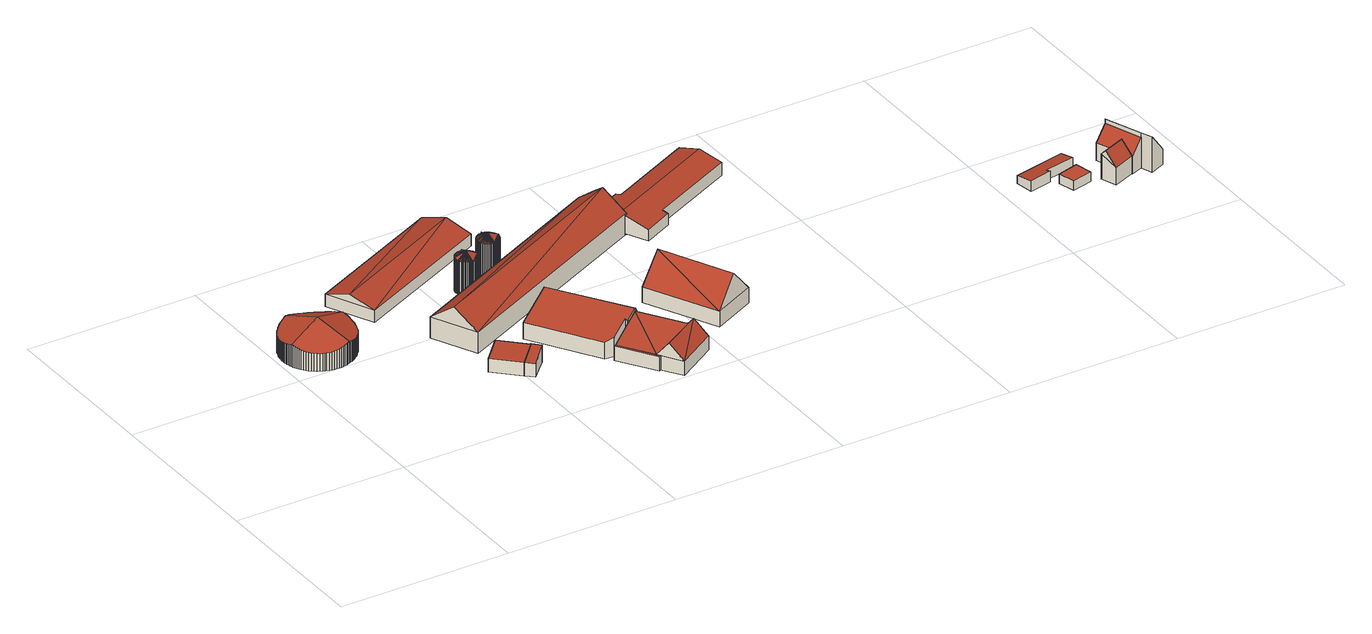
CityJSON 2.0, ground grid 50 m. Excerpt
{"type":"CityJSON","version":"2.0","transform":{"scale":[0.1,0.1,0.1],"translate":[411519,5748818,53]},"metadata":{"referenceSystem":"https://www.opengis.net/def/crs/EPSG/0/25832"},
"CityObjects":{
"building1":{"type":"Building","attributes":{"Gemeindeschluessel":"05570040","Geometrietyp2DReferenz":"3000","function":"51003_1201","roofType":"5000","measuredHeight":9.89},"geometry":[{"type":"Solid","lod":"2","boundaries":[[[[0,1,2,3]],[[4,5,1,0]],[[6,7,5,4]],[[8,9,7,6]],[[10,11,9,8]],[[12,13,11,10]],[[14,15,13,12]],[[16,17,15,14]],[[18,19,17,16]],[[20,21,19,18]],[[22,23,21,20]],[[24,25,23,22]],[[26,27,25,24]],[[28,29,27,26]],[[30,31,29,28]],[[32,33,31,30]],[[34,35,33,32]],[[36,37,35,34]],[[38,39,37,36]],[[40,41,39,38]],[[42,43,41,40]],[[44,45,43,42]],[[46,47,45,44]],[[48,49,47,46]],[[50,51,49,48]],[[52,53,51,50]],[[54,55,53,52]],[[56,57,55,54]],[[58,59,57,56]],[[60,61,59,58]],[[62,63,61,60]],[[64,65,63,62]],[[66,67,65,64]],[[68,69,67,66]],[[70,71,69,68]],[[72,73,71,70]],[[74,75,73,72]],[[76,77,75,74]],[[78,79,77,76]],[[80,81,79,78]],[[82,83,81,80]],[[84,85,83,82]],[[86,87,85,84]],[[88,89,87,86]],[[90,91,89,88]],[[92,93,91,90]],[[94,95,93,92]],[[96,97,95,94]],[[98,99,97,96]],[[100,101,99,98]],[[102,103,101,100]],[[104,105,103,102]],[[106,107,105,104]],[[108,109,107,106]],[[110,111,109,108]],[[112,113,111,110]],[[114,115,113,112]],[[116,117,115,114]],[[118,119,117,116]],[[120,121,119,118]],[[122,123,121,120]],[[124,125,123,122]],[[126,127,125,124]],[[128,129,127,126]],[[130,131,129,128]],[[132,133,131,130]],[[134,135,133,132]],[[136,137,135,134]],[[138,139,137,136]],[[140,141,139,138]],[[142,143,141,140]],[[144,145,143,142]],[[146,147,145,144]],[[148,149,147,146]],[[150,151,149,148]],[[152,153,151,150]],[[154,155,153,152]],[[156,157,155,154]],[[158,159,157,156]],[[160,161,159,158]],[[162,163,161,160]],[[164,165,163,162]],[[166,167,165,164]],[[168,169,167,166]],[[170,171,169,168]],[[172,173,171,170]],[[174,175,173,172]],[[176,177,175,174]],[[178,179,177,176]],[[180,181,179,178]],[[182,183,181,180]],[[184,185,183,182]],[[186,187,185,184]],[[188,189,187,186]],[[190,191,189,188]],[[192,193,191,190]],[[194,195,193,192]],[[196,197,195,194]],[[198,199,197,196]],[[200,201,199,198]],[[202,203,201,200]],[[204,205,203,202]],[[206,207,205,204]],[[208,209,207,206]],[[210,211,209,208]],[[212,213,211,210]],[[214,215,213,212]],[[216,217,215,214]],[[218,219,217,216]],[[220,221,219,218]],[[222,223,221,220]],[[224,225,223,222]],[[226,227,225,224]],[[3,2,227,226]],[[0,3,226,224,222,220,218,216,214,212,210,208,206,204,202,200,198,196,194,192,190,188,186,184,182,180,178,176,174,172,228,229]],[[60,58,56,54,52,50,48,46,44,42,40,38,36,34,32,30,28,26,24,22,20,18,16,14,12,10,8,6,4,0,229,230]],[[74,72,70,68,66,64,62,230,229,231,120,118,116,114,112,110,108,106,104,102,100,98,96,94,92,90,88,86,84,82,80,78,76]],[[122,231,229,228,170,168,166,164,162,160,158,156,154,152,150,148,146,144,142,140,138,136,134,132,130,128,126,124]],[[60,230,62]],[[120,231,122]],[[170,228,172]],[[1,5,7,9,11,13,15,17,19,21,23,25,27,29,31,33,35,37,39,41,43,45,47,49,51,53,55,57,59,61,63,65,67,69,71,73,75,77,79,81,83,85,87,89,91,93,95,97,99,101,103,105,107,109,111,113,115,117,119,121,123,125,127,129,131,133,135,137,139,141,143,145,147,149,151,153,155,157,159,161,163,165,167,169,171,173,175,177,179,181,183,185,187,189,191,193,195,197,199,201,203,205,207,209,211,213,215,217,219,221,223,225,227,2]]]],"semantics":{"surfaces":[{"type":"WallSurface"},{"type":"RoofSurface"},{"type":"GroundSurface"}],"values":[[0,0,0,0,0,0,0,0,0,0,0,0,0,0,0,0,0,0,0,0,0,0,0,0,0,0,0,0,0,0,0,0,0,0,0,0,0,0,0,0,0,0,0,0,0,0,0,0,0,0,0,0,0,0,0,0,0,0,0,0,0,0,0,0,0,0,0,0,0,0,0,0,0,0,0,0,0,0,0,0,0,0,0,0,0,0,0,0,0,0,0,0,0,0,0,0,0,0,0,0,0,0,0,0,0,0,0,0,0,0,0,0,0,0,1,1,1,1,0,0,0,2]]}}]},
"building2":{"type":"Building","attributes":{"Gemeindeschluessel":"05570040","Geometrietyp2DReferenz":"3000","function":"31001_2700","roofType":"2100","measuredHeight":4.8},"geometry":[{"type":"Solid","lod":"2","boundaries":[[[[232,233,234,235]],[[236,237,233,232]],[[238,239,237,236]],[[235,234,239,238]],[[236,232,235,238]],[[233,237,239,234]]]],"semantics":{"surfaces":[{"type":"WallSurface"},{"type":"RoofSurface"},{"type":"GroundSurface"}],"values":[[0,0,0,0,1,2]]}}]},
"building3":{"type":"Building","attributes":{"Gemeindeschluessel":"05570040","Geometrietyp2DReferenz":"3000","function":"31001_2460","roofType":"2100","measuredHeight":4.81},"geometry":[{"type":"Solid","lod":"2","boundaries":[[[[238,239,240,241]],[[236,237,239,238]],[[242,243,237,236]],[[244,245,243,242]],[[246,247,245,244]],[[241,240,247,246]],[[244,242,236,238,241,246]],[[239,237,243,245,247,240]]]],"semantics":{"surfaces":[{"type":"WallSurface"},{"type":"RoofSurface"},{"type":"GroundSurface"}],"values":[[0,0,0,0,0,0,1,2]]}}]},
"building4":{"type":"Building","attributes":{"Gemeindeschluessel":"05570040","Geometrietyp2DReferenz":"3000","function":"31001_2700","roofType":"3100","measuredHeight":6.07},"geometry":[{"type":"Solid","lod":"2","boundaries":[[[[248,249,250,251]],[[252,253,249,248]],[[254,255,253,252]],[[251,250,255,254]],[[248,256,252]],[[254,257,251]],[[257,256,248]],[[248,251,257]],[[254,252,256]],[[256,257,254]],[[249,253,255,250]]]],"semantics":{"surfaces":[{"type":"WallSurface"},{"type":"RoofSurface"},{"type":"GroundSurface"}],"values":[[0,0,0,0,0,0,1,1,1,1,2]]}}]},
"building5":{"type":"Building","attributes":{"Gemeindeschluessel":"05570040","Geometrietyp2DReferenz":"3000","function":"51003_1201","roofType":"5000","measuredHeight":11.44},"geometry":[{"type":"Solid","lod":"2","boundaries":[[[[258,259,260,261]],[[262,263,259,258]],[[264,265,263,262]],[[266,267,265,264]],[[268,269,267,266]],[[270,271,269,268]],[[272,273,271,270]],[[274,275,273,272]],[[276,277,275,274]],[[278,279,277,276]],[[280,281,279,278]],[[282,283,281,280]],[[284,285,283,282]],[[286,287,285,284]],[[288,289,287,286]],[[290,291,289,288]],[[292,293,291,290]],[[294,295,293,292]],[[296,297,295,294]],[[298,299,297,296]],[[300,301,299,298]],[[302,303,301,300]],[[304,305,303,302]],[[306,307,305,304]],[[308,309,307,306]],[[310,311,309,308]],[[312,313,311,310]],[[314,315,313,312]],[[316,317,315,314]],[[318,319,317,316]],[[320,321,319,318]],[[322,323,321,320]],[[324,325,323,322]],[[326,327,325,324]],[[328,329,327,326]],[[330,331,329,328]],[[332,333,331,330]],[[334,335,333,332]],[[336,337,335,334]],[[338,339,337,336]],[[340,341,339,338]],[[342,343,341,340]],[[344,345,343,342]],[[346,347,345,344]],[[348,349,347,346]],[[350,351,349,348]],[[352,353,351,350]],[[354,355,353,352]],[[356,357,355,354]],[[358,359,357,356]],[[360,361,359,358]],[[362,363,361,360]],[[364,365,363,362]],[[366,367,365,364]],[[368,369,367,366]],[[370,371,369,368]],[[372,373,371,370]],[[374,375,373,372]],[[376,377,375,374]],[[378,379,377,376]],[[380,381,379,378]],[[382,383,381,380]],[[384,385,383,382]],[[386,387,385,384]],[[388,389,387,386]],[[390,391,389,388]],[[392,393,391,390]],[[261,260,393,392]],[[394,395,376]],[[378,376,395]],[[380,378,395]],[[382,380,395]],[[384,382,395]],[[386,384,395]],[[388,386,395]],[[390,388,395]],[[392,390,395]],[[261,392,395]],[[258,261,395]],[[262,258,395]],[[264,262,395]],[[395,396,264]],[[264,396,266]],[[396,272,266]],[[268,266,272]],[[272,270,268]],[[306,304,397]],[[304,395,397]],[[395,304,302]],[[395,302,300]],[[395,300,298]],[[395,298,296]],[[395,296,294]],[[395,294,292]],[[395,292,290]],[[395,290,288]],[[395,288,286]],[[395,286,284]],[[395,284,282]],[[395,282,280]],[[395,280,278]],[[395,278,276]],[[395,276,274]],[[396,395,274]],[[338,336,334]],[[340,338,334]],[[340,334,398]],[[334,332,398]],[[332,330,398]],[[330,328,398]],[[328,326,398]],[[326,324,398]],[[324,322,398]],[[322,320,398]],[[320,318,398]],[[318,316,398]],[[316,314,398]],[[314,312,398]],[[312,310,398]],[[310,308,398]],[[308,397,398]],[[395,398,397]],[[342,398,344]],[[344,398,346]],[[346,398,348]],[[348,398,350]],[[350,398,352]],[[352,398,354]],[[356,354,398,358]],[[358,398,360]],[[360,398,362]],[[362,398,364]],[[364,398,366]],[[366,398,368]],[[368,398,370]],[[398,395,370]],[[372,370,395]],[[374,372,395]],[[374,395,394]],[[394,376,374]],[[396,274,272]],[[397,308,306]],[[398,342,340]],[[259,263,265,267,269,271,273,275,277,279,281,283,285,287,289,291,293,295,297,299,301,303,305,307,309,311,313,315,317,319,321,323,325,327,329,331,333,335,337,339,341,343,345,347,349,351,353,355,357,359,361,363,365,367,369,371,373,375,377,379,381,383,385,387,389,391,393,260]]]],"semantics":{"surfaces":[{"type":"WallSurface"},{"type":"RoofSurface"},{"type":"GroundSurface"}],"values":[[0,0,0,0,0,0,0,0,0,0,0,0,0,0,0,0,0,0,0,0,0,0,0,0,0,0,0,0,0,0,0,0,0,0,0,0,0,0,0,0,0,0,0,0,0,0,0,0,0,0,0,0,0,0,0,0,0,0,0,0,0,0,0,0,0,0,0,0,1,1,1,1,1,1,1,1,1,1,1,1,1,1,1,1,1,1,1,1,1,1,1,1,1,1,1,1,1,1,1,1,1,1,1,1,1,1,1,1,1,1,1,1,1,1,1,1,1,1,1,1,1,1,1,1,1,1,1,1,1,1,1,1,1,1,1,1,1,1,1,0,0,0,0,2]]}}]},
"building6":{"type":"Building","attributes":{"Gemeindeschluessel":"05570040","Geometrietyp2DReferenz":"3000","function":"31001_2700"},"children":["building6-1","building6-2","building6-3","building6-4"]},
"building6-1":{"type":"BuildingPart","attributes":{"roofType":"5000","measuredHeight":7.89},"parents":["building6"],"geometry":[{"type":"Solid","lod":"2","boundaries":[[[[399,400,401,402]],[[403,404,405,406]],[[402,401,407,408]],[[409,410,411]],[[412,413,409,411]],[[413,414,415,416,409]],[[410,409,416]],[[416,417,406,410]],[[417,403,406]],[[413,412,402,408]],[[412,411,399,402]],[[411,410,399]],[[400,418,405,404,419,407,401]],[[410,418,400,399]],[[418,410,406,405]],[[408,407,419,420]],[[420,419,404,403]],[[414,413,408,420,415]],[[416,415,420,403,417]]]],"semantics":{"surfaces":[{"type":"WallSurface"},{"type":"RoofSurface"},{"type":"GroundSurface"},{"type":"ClosureSurface"}],"values":[[0,0,0,1,1,1,1,1,0,0,0,0,2,3,3,3,3,3,3]]}}]},
"building6-2":{"type":"BuildingPart","attributes":{"roofType":"3100","measuredHeight":8.3},"parents":["building6"],"geometry":[{"type":"Solid","lod":"2","boundaries":[[[[421,422,423,424]],[[424,423,400,399]],[[421,425,410]],[[399,426,424]],[[421,424,426]],[[426,425,421]],[[425,426,399]],[[399,410,425]],[[422,427,418,400,423]],[[422,421,410,428,427]],[[427,428,410,418]],[[399,400,418,410]]]],"semantics":{"surfaces":[{"type":"WallSurface"},{"type":"RoofSurface"},{"type":"GroundSurface"},{"type":"ClosureSurface"}],"values":[[0,0,0,0,1,1,1,1,2,0,3,3]]}}]},
"building6-3":{"type":"BuildingPart","attributes":{"roofType":"3100","measuredHeight":8.73},"parents":["building6"],"geometry":[{"type":"Solid","lod":"2","boundaries":[[[[429,430,431,432]],[[433,434,430,429]],[[435,436,434,433]],[[437,438,436,435]],[[413,408,407,438,437]],[[439,440,404,403,417,441]],[[432,431,440,439]],[[414,413,437,435,442]],[[433,429,432,439,441,442,435]],[[430,434,436,438,407,419,404,440,431]],[[414,442,415]],[[407,408,420,419]],[[408,413,414,415,420]],[[417,416,415,442,441]],[[404,419,420,403]],[[403,420,415,416,417]]]],"semantics":{"surfaces":[{"type":"WallSurface"},{"type":"RoofSurface"},{"type":"GroundSurface"},{"type":"ClosureSurface"}],"values":[[0,0,0,0,0,0,0,1,1,2,0,3,3,0,3,3]]}}]},
"building6-4":{"type":"BuildingPart","attributes":{"roofType":"1000","measuredHeight":4.15},"parents":["building6"],"geometry":[{"type":"Solid","lod":"2","boundaries":[[[[443,444,427,428]],[[445,446,444,443]],[[406,405,446,445]],[[445,443,428,410,406]],[[444,446,405,418,427]],[[405,406,410,418]],[[418,410,428,427]]]],"semantics":{"surfaces":[{"type":"WallSurface"},{"type":"RoofSurface"},{"type":"GroundSurface"},{"type":"ClosureSurface"}],"values":[[0,0,0,1,2,3,3]]}}]},
"building7":{"type":"Building","attributes":{"Gemeindeschluessel":"05570040","Geometrietyp2DReferenz":"3000","function":"51003_1201","roofType":"5000","measuredHeight":11.4},"geometry":[{"type":"Solid","lod":"2","boundaries":[[[[447,448,449,450]],[[451,452,448,447]],[[453,454,452,451]],[[455,456,454,453]],[[457,458,456,455]],[[459,460,458,457]],[[461,462,460,459]],[[463,464,462,461]],[[465,466,464,463]],[[467,468,466,465]],[[469,470,468,467]],[[471,472,470,469]],[[473,474,472,471]],[[475,476,474,473]],[[477,478,476,475]],[[479,480,478,477]],[[481,482,480,479]],[[483,484,482,481]],[[485,486,484,483]],[[487,488,486,485]],[[489,490,488,487]],[[491,492,490,489]],[[493,494,492,491]],[[495,496,494,493]],[[497,498,496,495]],[[499,500,498,497]],[[501,502,500,499]],[[503,504,502,501]],[[505,506,504,503]],[[507,508,506,505]],[[509,510,508,507]],[[511,512,510,509]],[[513,514,512,511]],[[515,516,514,513]],[[517,518,516,515]],[[519,520,518,517]],[[521,522,520,519]],[[523,524,522,521]],[[525,526,524,523]],[[527,528,526,525]],[[529,530,528,527]],[[531,532,530,529]],[[533,534,532,531]],[[535,536,534,533]],[[537,538,536,535]],[[539,540,538,537]],[[541,542,540,539]],[[543,544,542,541]],[[545,546,544,543]],[[547,548,546,545]],[[549,550,548,547]],[[551,552,550,549]],[[553,554,552,551]],[[555,556,554,553]],[[557,558,556,555]],[[559,560,558,557]],[[561,562,560,559]],[[563,564,562,561]],[[565,566,564,563]],[[567,568,566,565]],[[569,570,568,567]],[[571,572,570,569]],[[573,574,572,571]],[[575,576,574,573]],[[577,578,576,575]],[[450,449,578,577]],[[579,499,497]],[[579,497,495]],[[579,495,493]],[[579,493,491]],[[579,491,489]],[[579,489,487]],[[579,487,485]],[[579,485,483]],[[579,483,481]],[[579,481,479]],[[579,479,477]],[[579,477,475]],[[579,475,473]],[[579,473,471]],[[579,471,469]],[[579,469,467]],[[579,467,465]],[[580,579,465]],[[465,581,580]],[[503,501,579]],[[505,503,579]],[[507,505,579]],[[509,507,579]],[[511,509,579]],[[513,511,579]],[[515,513,579]],[[517,515,579]],[[519,517,579]],[[521,519,579]],[[523,521,579]],[[525,523,579]],[[527,525,579]],[[529,527,579]],[[531,529,579]],[[582,531,579]],[[579,580,582]],[[533,582,580]],[[535,533,580]],[[537,535,580]],[[539,537,580]],[[541,539,580]],[[543,541,580]],[[545,543,580]],[[547,545,580]],[[549,547,580]],[[551,549,580]],[[553,551,580]],[[555,553,580]],[[557,555,580]],[[559,557,580]],[[561,559,580]],[[580,583,561]],[[580,581,463]],[[580,463,461]],[[580,461,459]],[[580,459,457]],[[580,457,455]],[[580,455,453]],[[580,453,451]],[[580,451,447]],[[580,447,450]],[[580,450,577]],[[580,577,575]],[[580,575,573]],[[580,573,571]],[[580,571,569]],[[580,569,567]],[[580,567,565]],[[583,580,565]],[[565,563,583]],[[463,581,465]],[[499,579,501]],[[531,582,533]],[[561,583,563]],[[448,452,454,456,458,460,462,464,466,468,470,472,474,476,478,480,482,484,486,488,490,492,494,496,498,500,502,504,506,508,510,512,514,516,518,520,522,524,526,528,530,532,534,536,538,540,542,544,546,548,550,552,554,556,558,560,562,564,566,568,570,572,574,576,578,449]]]],"semantics":{"surfaces":[{"type":"WallSurface"},{"type":"RoofSurface"},{"type":"GroundSurface"}],"values":[[0,0,0,0,0,0,0,0,0,0,0,0,0,0,0,0,0,0,0,0,0,0,0,0,0,0,0,0,0,0,0,0,0,0,0,0,0,0,0,0,0,0,0,0,0,0,0,0,0,0,0,0,0,0,0,0,0,0,0,0,0,0,0,0,0,0,1,1,1,1,1,1,1,1,1,1,1,1,1,1,1,1,1,1,1,1,1,1,1,1,1,1,1,1,1,1,1,1,1,1,1,1,1,1,1,1,1,1,1,1,1,1,1,1,1,1,1,1,1,1,1,1,1,1,1,1,1,1,1,1,1,1,1,1,1,1,0,0,0,0,2]]}}]},
"building8":{"type":"Building","attributes":{"Gemeindeschluessel":"05570040","Geometrietyp2DReferenz":"3000","function":"31001_2700","roofType":"3100","measuredHeight":11.56},"geometry":[{"type":"Solid","lod":"2","boundaries":[[[[584,585,586,587]],[[588,589,585,584]],[[590,591,589,588]],[[592,593,591,590]],[[594,595,593,592]],[[587,586,595,594]],[[584,587,594,596]],[[596,597,584]],[[597,596,598,590]],[[590,588,597]],[[598,592,590]],[[598,596,594,592]],[[597,588,584]],[[585,589,591,593,595,586]]]],"semantics":{"surfaces":[{"type":"WallSurface"},{"type":"RoofSurface"},{"type":"GroundSurface"}],"values":[[0,0,0,0,0,0,1,1,1,1,0,0,0,2]]}}]},
"building9":{"type":"Building","attributes":{"Gemeindeschluessel":"05570040","Geometrietyp2DReferenz":"3000","function":"31001_2700","roofType":"3100","measuredHeight":12.28},"geometry":[{"type":"Solid","lod":"2","boundaries":[[[[599,600,601,602]],[[603,604,600,599]],[[605,606,604,603]],[[602,601,606,605]],[[599,607,603]],[[605,608,602]],[[602,608,607]],[[607,599,602]],[[608,605,603]],[[603,607,608]],[[600,604,606,601]]]],"semantics":{"surfaces":[{"type":"WallSurface"},{"type":"RoofSurface"},{"type":"GroundSurface"}],"values":[[0,0,0,0,0,0,1,1,1,1,2]]}}]},
"building10":{"type":"Building","attributes":{"Gemeindeschluessel":"05570040","Geometrietyp2DReferenz":"3000","function":"31001_2700","roofType":"5000","measuredHeight":5.58},"geometry":[{"type":"Solid","lod":"2","boundaries":[[[[609,610,611,612]],[[613,614,610,609]],[[615,616,614,613]],[[617,618,616,615]],[[619,620,618,617]],[[621,622,620,619]],[[623,624,622,621]],[[625,626,624,623]],[[627,628,626,625]],[[612,611,628,627]],[[617,629,630,627,625,623,621,619]],[[615,613,609,612,630,629]],[[615,629,617]],[[627,630,612]],[[610,614,616,618,620,622,624,626,628,611]]]],"semantics":{"surfaces":[{"type":"WallSurface"},{"type":"RoofSurface"},{"type":"GroundSurface"}],"values":[[0,0,0,0,0,0,0,0,0,0,1,1,0,0,2]]}}]},
"building11":{"type":"Building","attributes":{"Gemeindeschluessel":"05570040","Geometrietyp2DReferenz":"3000","function":"31001_2460","roofType":"2100","measuredHeight":3.16},"geometry":[{"type":"Solid","lod":"2","boundaries":[[[[631,632,633,634]],[[635,636,632,631]],[[637,638,636,635]],[[639,640,638,637]],[[641,642,640,639]],[[634,633,642,641]],[[639,637,635,631,634,641]],[[632,636,638,640,642,633]]]],"semantics":{"surfaces":[{"type":"WallSurface"},{"type":"RoofSurface"},{"type":"GroundSurface"}],"values":[[0,0,0,0,0,0,1,2]]}}]},
"building12":{"type":"Building","attributes":{"Gemeindeschluessel":"05570040","Geometrietyp2DReferenz":"3000","function":"51009_1611","roofType":"1000","measuredHeight":2.94},"geometry":[{"type":"Solid","lod":"2","boundaries":[[[[643,644,645,646]],[[647,648,644,643]],[[649,650,648,647]],[[646,645,650,649]],[[647,643,646,649]],[[644,648,650,645]]]],"semantics":{"surfaces":[{"type":"WallSurface"},{"type":"RoofSurface"},{"type":"GroundSurface"}],"values":[[0,0,0,0,1,2]]}}]},
"building13":{"type":"Building","attributes":{"Gemeindeschluessel":"05570040","Geometrietyp2DReferenz":"3000","function":"31001_9998","roofType":"3100","measuredHeight":9.01},"geometry":[{"type":"Solid","lod":"2","boundaries":[[[[651,652,653,654]],[[655,656,652,651]],[[657,658,656,655]],[[654,653,658,657]],[[651,659,655]],[[657,660,654]],[[654,660,659,651]],[[655,659,660,657]],[[652,656,658,653]]]],"semantics":{"surfaces":[{"type":"WallSurface"},{"type":"RoofSurface"},{"type":"GroundSurface"}],"values":[[0,0,0,0,0,0,1,1,2]]}}]},
"building14":{"type":"Building","attributes":{"Gemeindeschluessel":"05570040","Geometrietyp2DReferenz":"3000","function":"31001_1000"},"address":[{"country":"Germany","locality":"Sendenhorst","thoroughfareNumber":"8","thoroughfareName":"Rummler"}],"children":["building14-1","building14-2"]},
"building14-1":{"type":"BuildingPart","attributes":{"roofType":"2100","measuredHeight":10.49},"parents":["building14"],"geometry":[{"type":"Solid","lod":"2","boundaries":[[[[661,662,663,664]],[[665,666,662,661]],[[667,668,666,665]],[[669,670,668,667]],[[671,672,673,670,669]],[[664,663,674,675,676]],[[671,669,667,665,661,664,676]],[[662,666,668,670,673,674,663]],[[672,671,676,675]],[[674,673,672,675]]]],"semantics":{"surfaces":[{"type":"WallSurface"},{"type":"RoofSurface"},{"type":"GroundSurface"},{"type":"ClosureSurface"}],"values":[[0,0,0,0,0,0,1,2,0,3]]}}]},
"building14-2":{"type":"BuildingPart","attributes":{"roofType":"2100","measuredHeight":9.26},"parents":["building14"],"geometry":[{"type":"Solid","lod":"2","boundaries":[[[[677,678,673,672]],[[679,680,678,677]],[[681,682,680,679]],[[683,684,682,681]],[[675,674,684,683]],[[681,679,677,672,675,683]],[[673,678,680,682,684,674]],[[673,674,675,672]]]],"semantics":{"surfaces":[{"type":"WallSurface"},{"type":"RoofSurface"},{"type":"GroundSurface"},{"type":"ClosureSurface"}],"values":[[0,0,0,0,0,1,2,3]]}}]}
},
"vertices":[
[77,688,84],[77,688,19],[73,686,19],[73,686,83],[84,690,82],[84,690,19],[90,691,80],[90,691,19],[97,692,78],[97,692,19],[103,693,77],[103,693,19],[110,693,75],[110,693,19],[116,693,74],[116,693,19],[121,693,73],[121,693,19],[127,692,72],[127,692,19],[132,691,72],[132,691,19],[137,690,71],[137,690,19],[142,689,71],[142,689,19],[147,687,71],[147,687,19],[151,685,70],[151,685,19],[155,683,70],[155,683,19],[159,682,70],[159,682,19],[163,680,71],[163,680,19],[166,677,71],[166,677,19],[170,675,71],[170,675,19],[174,672,71],[174,672,19],[177,669,72],[177,669,19],[181,666,73],[181,666,19],[185,663,73],[185,663,19],[188,659,74],[188,659,19],[192,655,75],[192,655,19],[195,650,76],[195,650,19],[198,646,78],[198,646,19],[201,640,79],[201,640,19],[204,635,81],[204,635,19],[207,629,83],[207,629,19],[209,623,84],[209,623,19],[211,616,82],[211,616,19],[213,609,80],[213,609,19],[213,605,79],[213,605,19],[214,601,78],[214,601,19],[214,594,76],[214,594,19],[214,587,75],[214,587,19],[214,580,74],[214,580,19],[213,573,73],[213,573,19],[212,566,72],[212,566,19],[210,560,71],[210,560,19],[208,554,71],[208,554,19],[206,549,71],[206,549,19],[203,543,71],[203,543,19],[200,538,71],[200,538,19],[198,534,71],[198,534,19],[195,530,72],[195,530,19],[192,526,72],[192,526,19],[188,522,73],[188,522,19],[185,518,73],[185,518,19],[182,515,74],[182,515,19],[179,512,75],[179,512,19],[176,510,75],[176,510,19],[172,507,76],[172,507,19],[169,505,77],[169,505,19],[165,502,78],[165,502,19],[161,500,80],[161,500,19],[157,498,81],[157,498,19],[152,496,82],[152,496,19],[147,494,84],[147,494,19],[142,492,83],[142,492,19],[137,490,82],[137,490,19],[131,489,80],[131,489,19],[125,488,78],[125,488,19],[119,487,77],[119,487,19],[113,487,75],[113,487,19],[106,487,74],[106,487,19],[99,488,73],[99,488,19],[92,489,72],[92,489,19],[85,490,71],[85,490,19],[78,493,71],[78,493,19],[74,494,71],[74,494,19],[70,496,70],[70,496,19],[63,499,70],[63,499,19],[56,503,71],[56,503,19],[50,507,71],[50,507,19],[44,511,72],[44,511,19],[39,516,73],[39,516,19],[34,521,74],[34,521,19],[30,526,75],[30,526,19],[26,531,76],[26,531,19],[23,537,78],[23,537,19],[20,542,79],[20,542,19],[17,547,81],[17,547,19],[15,552,83],[15,552,19],[13,557,83],[13,557,19],[12,562,82],[12,562,19],[11,567,80],[11,567,19],[10,572,79],[10,572,19],[9,577,78],[9,577,19],[8,581,77],[8,581,19],[8,585,76],[8,585,19],[8,590,75],[8,590,19],[8,594,74],[8,594,19],[8,598,73],[8,598,19],[9,603,72],[9,603,19],[9,607,72],[9,607,19],[10,612,71],[10,612,19],[11,617,71],[11,617,19],[13,622,70],[13,622,19],[15,627,70],[15,627,19],[17,632,70],[17,632,19],[19,637,70],[19,637,19],[22,643,70],[22,643,19],[26,648,70],[26,648,19],[29,653,71],[29,653,19],[34,658,72],[34,658,19],[38,663,73],[38,663,19],[44,668,74],[44,668,19],[49,673,75],[49,673,19],[55,677,77],[55,677,19],[62,681,79],[62,681,19],[69,684,81],[69,684,19],[14,556,84],[112,590,118],[208,624,85],[146,493,85],
[479,328,66],[479,328,18],[423,272,18],[423,272,57],[545,263,66],[545,263,18],[490,207,57],[490,207,18],
[511,187,18],[511,187,57],[546,265,66],[546,265,18],[567,244,66],[567,244,18],[565,242,66],[565,242,18],
[648,951,59],[648,951,23],[239,759,23],[239,759,59],[711,816,59],[711,816,23],[303,624,59],[303,624,23],[680,884,83],[271,691,83],
[566,638,113],[566,638,15],[568,635,15],[568,635,113],[565,641,113],[565,641,15],[564,644,113],[564,644,15],[564,647,113],[564,647,15],[563,649,113],[563,649,15],[563,652,113],[563,652,15],[563,654,113],[563,654,15],[564,656,113],[564,656,15],[564,659,113],[564,659,15],[565,661,113],[565,661,15],[566,664,113],[566,664,15],[567,667,113],[567,667,15],[569,669,113],[569,669,15],[571,672,113],[571,672,15],[574,675,113],[574,675,15],[577,677,113],[577,677,15],[580,678,113],[580,678,15],[583,680,113],[583,680,15],[586,681,113],[586,681,15],[589,681,113],[589,681,15],[591,682,113],[591,682,15],[594,682,113],[594,682,15],[596,682,113],[596,682,15],[598,681,113],[598,681,15],[601,681,113],[601,681,15],[603,680,113],[603,680,15],[606,679,113],[606,679,15],[609,678,113],[609,678,15],[611,676,113],[611,676,15],[614,674,113],[614,674,15],[616,672,113],[616,672,15],[617,671,113],[617,671,15],[619,668,113],[619,668,15],[621,665,113],[621,665,15],[622,662,113],[622,662,15],[623,659,113],[623,659,15],[624,656,113],[624,656,15],[624,654,113],[624,654,15],[624,651,113],[624,651,15],[624,649,113],[624,649,15],[624,647,113],[624,647,15],[624,644,113],[624,644,15],[623,642,113],[623,642,15],[622,639,113],[622,639,15],[621,636,113],[621,636,15],[619,634,113],[619,634,15],[617,631,113],[617,631,15],[614,628,113],[614,628,15],[613,628,113],[613,628,15],[613,627,113],[613,627,15],[610,625,113],[610,625,15],[607,624,113],[607,624,15],[604,622,113],[604,622,15],[601,621,113],[601,621,15],[598,621,113],[598,621,15],[596,621,113],[596,621,15],[593,621,113],[593,621,15],[591,621,113],[591,621,15],[589,621,113],[589,621,15],[586,622,113],[586,622,15],[584,622,113],[584,622,15],[581,623,113],[581,623,15],[578,625,113],[578,625,15],[576,627,113],[576,627,15],[573,629,113],[573,629,15],[570,631,113],[570,631,15],[570,632,113],[570,632,15],[589,621,117],[594,651,130],[564,656,117],[599,681,116],[624,646,116],
[921,145,51],[921,145,9],[891,192,9],[891,192,51],[799,207,51],[799,207,9],[739,168,9],[739,168,51],[857,244,9],[857,244,51],[919,107,88],[801,72,51],[921,145,61],[891,192,61],[857,244,61],[856,243,63],[837,231,87],[836,230,88],[799,207,74],[801,72,9],[837,231,9],[837,231,51],
[844,6,51],[844,6,9],[962,81,9],[962,81,51],[820,43,92],[940,116,92],[807,62,9],[807,62,51],
[716,183,58],[716,183,9],[743,181,9],[743,181,65],[592,375,59],[592,375,9],[697,443,96],[697,443,9],[720,458,56],[720,458,9],[797,216,84],[797,216,9],[799,207,83],[837,231,96],
[801,58,51],[801,58,9],[732,164,51],[732,164,9],
[667,719,114],[667,719,15],[666,719,15],[666,719,114],[669,721,114],[669,721,15],[672,723,114],[672,723,15],[675,725,114],[675,725,15],[678,726,114],[678,726,15],[681,726,114],[681,726,15],[683,727,114],[683,727,15],[686,727,114],[686,727,15],[688,727,114],[688,727,15],[691,727,114],[691,727,15],[693,726,114],[693,726,15],[696,726,114],[696,726,15],[698,725,114],[698,725,15],[701,724,114],[701,724,15],[704,722,114],[704,722,15],[707,720,114],[707,720,15],[709,717,114],[709,717,15],[710,717,114],[710,717,15],[712,714,114],[712,714,15],[713,712,114],[713,712,15],[715,709,114],[715,709,15],[716,707,114],[716,707,15],[716,704,114],[716,704,15],[717,702,114],[717,702,15],[717,700,114],[717,700,15],[718,697,114],[718,697,15],[718,695,114],[718,695,15],[717,692,114],[717,692,15],[717,689,114],[717,689,15],[716,686,114],[716,686,15],[714,682,114],[714,682,15],[712,679,114],[712,679,15],[710,676,114],[710,676,15],[708,674,114],[708,674,15],[705,672,114],[705,672,15],[703,671,114],[703,671,15],[701,669,114],[701,669,15],[699,668,114],[699,668,15],[696,667,114],[696,667,15],[694,667,114],[694,667,15],[692,666,114],[692,666,15],[689,666,114],[689,666,15],[686,666,114],[686,666,15],[683,666,114],[683,666,15],[680,667,114],[680,667,15],[677,668,114],[677,668,15],[673,669,114],[673,669,15],[670,671,114],[670,671,15],[667,673,114],[667,673,15],[665,676,114],[665,676,15],[662,679,114],[662,679,15],[661,681,114],[661,681,15],[659,684,114],[659,684,15],[658,687,114],[658,687,15],[657,689,114],[657,689,15],[657,692,114],[657,692,15],[657,694,114],[657,694,15],[657,696,114],[657,696,15],[657,699,114],[657,699,15],[657,701,114],[657,701,15],[658,704,114],[658,704,15],[658,707,114],[658,707,15],[660,710,114],[660,710,15],[661,713,114],[661,713,15],[664,716,114],[664,716,15],[718,697,117],[687,696,129],[686,727,117],[688,666,117],[657,695,117],
[458,376,70],[458,376,8],[1082,674,8],[1082,674,70],[396,506,70],[396,506,8],[1027,807,70],[1027,807,8],[1049,760,70],[1049,760,8],[1089,677,70],[1089,677,8],[1058,742,123],[427,441,123],[1049,760,109],
[937,358,63],[937,358,17],[1039,152,17],[1039,152,63],[1065,419,63],[1065,419,17],[1164,213,63],[1164,213,17],[1001,388,140],[1101,182,140],
[1133,800,51],[1133,800,15],[1049,760,15],[1049,760,51],[1140,785,55],[1140,785,15],[1387,903,55],[1387,903,15],[1442,787,53],[1442,787,15],[1190,666,53],[1190,666,15],[1197,651,48],[1197,651,15],[1113,610,48],[1113,610,15],[1082,674,67],[1082,674,15],[1089,677,67],[1089,677,15],[1413,848,71],[1082,690,71],
[2214,399,32],[2214,399,8],[2062,366,8],[2062,366,32],[2223,357,38],[2223,357,8],[2134,340,38],[2134,340,8],[2137,328,40],[2137,328,8],[2072,314,39],[2072,314,8],
[2208,316,43],[2208,316,14],[2147,300,14],[2147,300,43],[2220,266,43],[2220,266,14],[2160,251,43],[2160,251,14],
[2314,288,88],[2314,288,14],[2249,262,14],[2249,262,88],[2330,245,65],[2330,245,14],[2266,219,64],[2266,219,14],[2318,275,104],[2254,249,104],
[2410,275,57],[2410,275,12],[2368,382,12],[2368,382,58],[2409,275,59],[2409,275,12],[2421,243,59],[2421,243,12],[2378,226,116],[2378,226,12],[2366,258,116],[2366,258,103],[2366,258,12],[2325,365,12],[2325,365,104],[2325,365,116],
[2331,244,63],[2331,244,12],[2330,245,63],[2330,245,12],[2314,288,63],[2314,288,12],[2289,351,63],[2289,351,12]
]}
